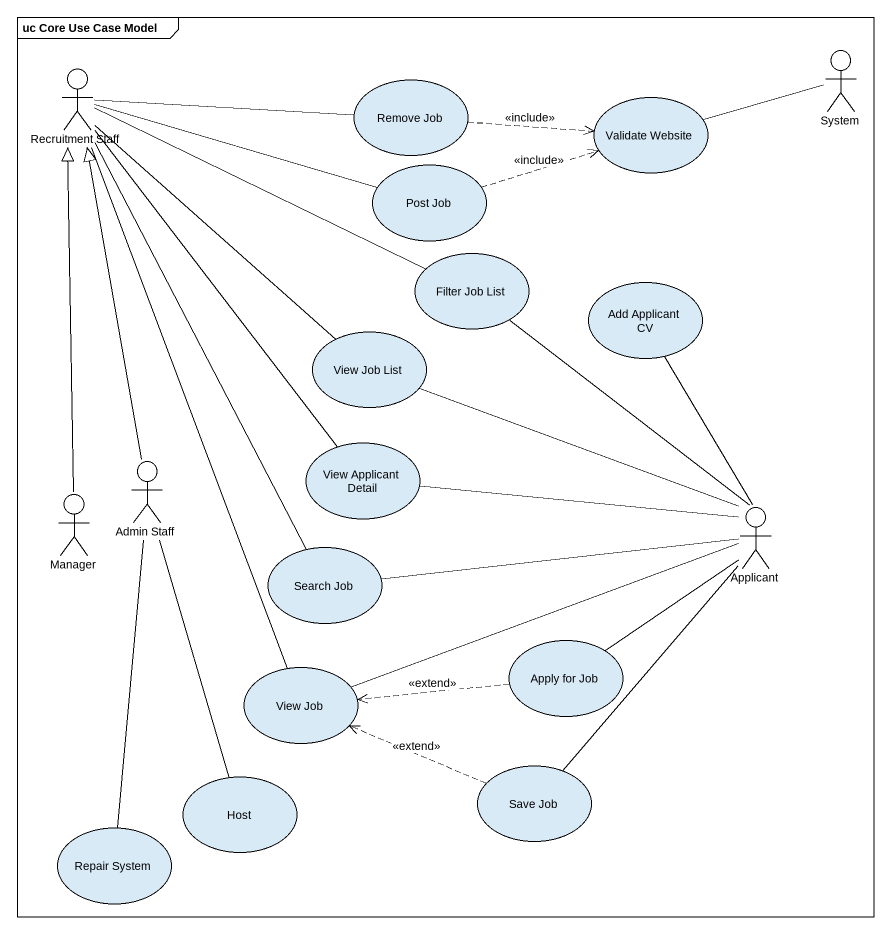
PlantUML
@startuml
mainframe uc Core Use Case Model
actor "Recruitment Staff" as Recruitment_Staff
actor System
usecase "Remove Job" as Remove_Job
usecase "Validate Website" as Validate_Website
usecase "Post Job" as Post_Job
usecase "Filter Job List" as Filter_Job_List
usecase "Add Applicant CV" as Add_Applicant_CV
usecase "View Job List" as View_Job_List
actor "Admin Staff" as Admin_Staff
usecase "View Applicant Detail" as View_Applicant_Detail
actor Manager
actor Applicant
usecase "Search Job" as Search_Job
usecase "Apply for Job" as Apply_for_Job
usecase "View Job" as View_Job
usecase Host
usecase "Save Job" as Save_Job
usecase "Repair System" as Repair_System
Recruitment_Staff -right- Remove_Job
Recruitment_Staff -right- Post_Job
Recruitment_Staff -right- Filter_Job_List
Recruitment_Staff -- View_Job_List
Recruitment_Staff -- View_Applicant_Detail
Recruitment_Staff -- Search_Job
Recruitment_Staff -- View_Job
System -left- Validate_Website
Remove_Job .right.> Validate_Website : <<include>>
Post_Job .right.> Validate_Website : <<include>>
Filter_Job_List -- Applicant
View_Job_List -right- Applicant
Admin_Staff -up-|> Recruitment_Staff
Admin_Staff -- Host
Manager -up-|> Recruitment_Staff
Applicant -up- Add_Applicant_CV
Applicant -left- View_Applicant_Detail
Applicant -left- Search_Job
Applicant -- Apply_for_Job
Applicant -left- View_Job
Apply_for_Job .left.> View_Job : <<extend>>
Save_Job -up- Applicant
Save_Job .left.> View_Job : <<extend>>
Repair_System -up- Admin_Staff
@enduml
